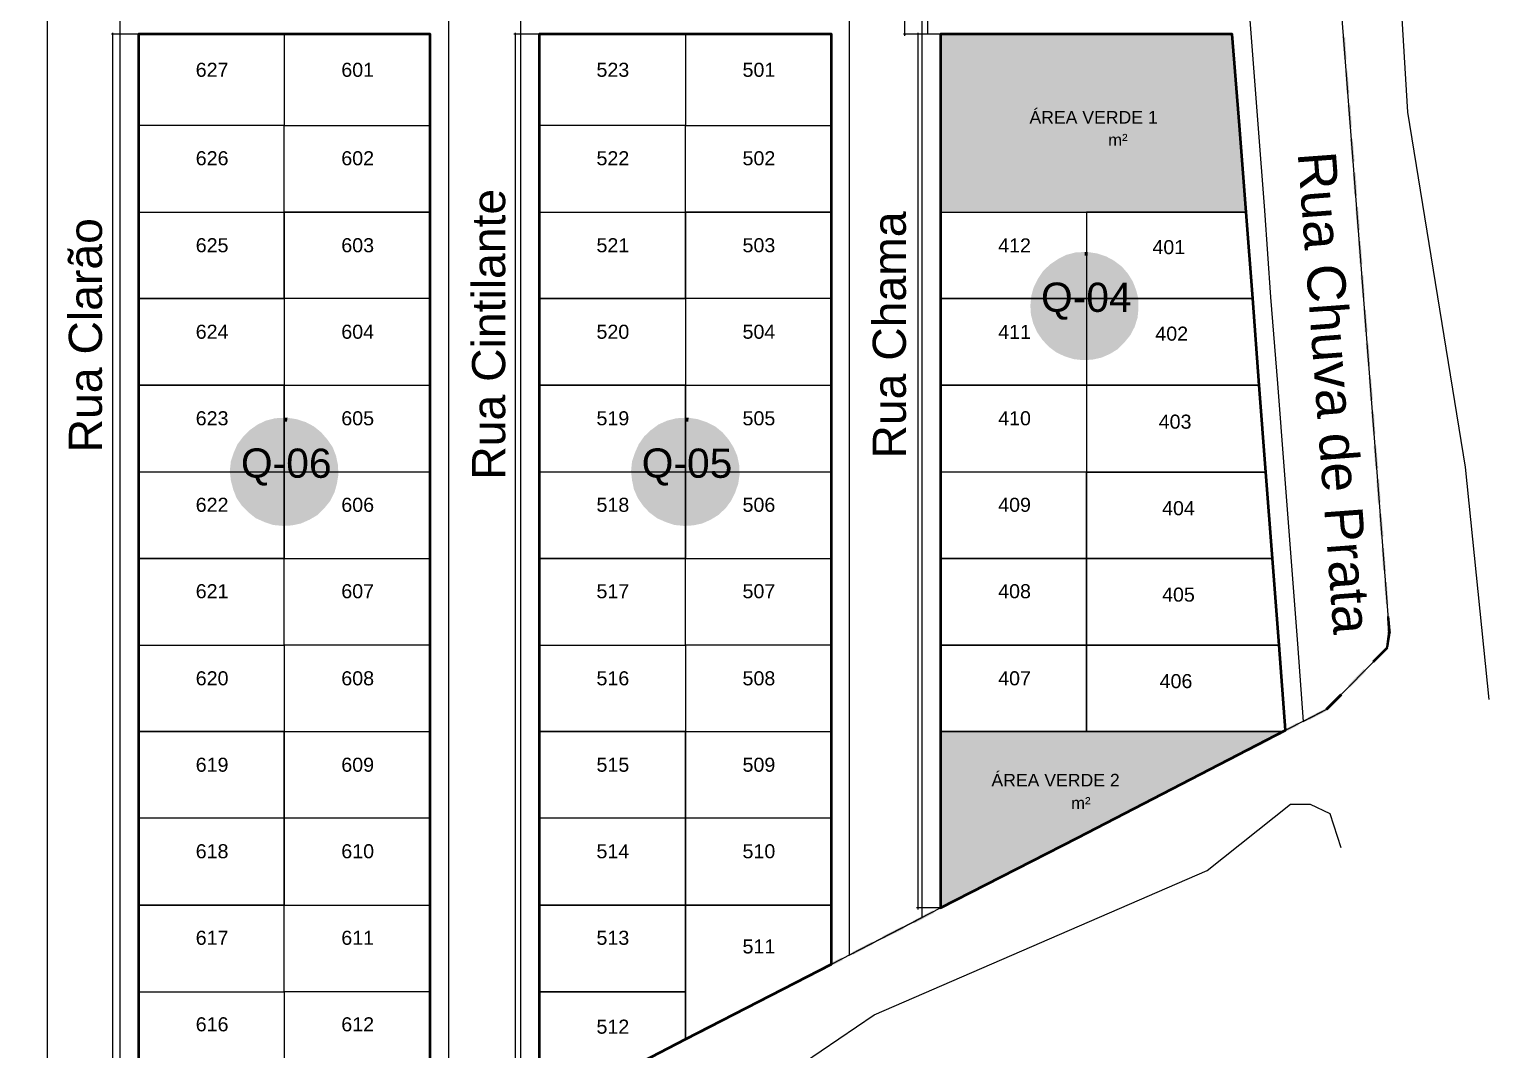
# Model space of a CAD drawing. Extents: x 246293 to 246943, y 9361385 to 9361710.
# Drawn here: x 246783 to 246943.1, y 9361536.4 to 9361648.3 of the extents above; entities that cross this region are included whole.
import ezdxf
from ezdxf.xclip import XClip

# ---------------------------------------------------------------- set-up
doc = ezdxf.new("R2010")
doc.units = 0
doc.header["$XCLIPFRAME"] = 0
doc.styles.add('style0', font='', dxfattribs={"height": 4.19039})
doc.styles.add('style1', font='', dxfattribs={"height": 39.531983})
doc.styles.get('style0').set_extended_font_data('Arial')
doc.styles.get('style1').set_extended_font_data('Arial')

# ---------------------------------------------------------------- blocks, each defined once
blk = doc.blocks.new('Viewport1')
at = {"linetype": 'Continuous', "lineweight": 25, "true_color": 0x37dd00}
for points in [[(246914.98, 9361647.79), (246915.77, 9361637.78), (246882.99, 9361637.78), (246882.99, 9361647.79)], [(246915.77, 9361637.78), (246916.51, 9361628.29), (246882.99, 9361628.29), (246882.99, 9361637.78)], [(246882.99, 9361571.3), (246882.99, 9361551.96), (246920.57, 9361571.3)]]:
    blk.add_hatch(color=82, dxfattribs=at).paths.add_polyline_path(points)
at = {"linetype": 'Continuous', "lineweight": 0, "true_color": 0x93278f}
for points in [[(246927.37, 9361647.53), (246927.53, 9361645.05), (246927.26, 9361645.05), (246927.05, 9361647.53)], [(246927.63, 9361643.79), (246927.84, 9361641.31), (246927.53, 9361641.31), (246927.37, 9361643.79)], [(246927.95, 9361640.04), (246928.11, 9361637.57), (246927.84, 9361637.57), (246927.63, 9361640.04)], [(246928.21, 9361636.3), (246928.42, 9361633.82), (246928.11, 9361633.82), (246927.9, 9361636.3)], [(246928.53, 9361632.61), (246928.69, 9361630.08), (246928.37, 9361630.08), (246928.21, 9361632.56)], [(246928.79, 9361628.87), (246929, 9361626.34), (246928.69, 9361626.34), (246928.48, 9361628.82)], [(246929.06, 9361625.13), (246929.27, 9361622.59), (246928.95, 9361622.59), (246928.79, 9361625.07)], [(246929.37, 9361621.38), (246929.53, 9361618.85), (246929.27, 9361618.85), (246929.06, 9361621.33)], [(246929.63, 9361617.64), (246929.85, 9361615.16), (246929.53, 9361615.11), (246929.37, 9361617.59)], [(246929.95, 9361613.9), (246930.11, 9361611.42), (246929.85, 9361611.37), (246929.63, 9361613.84)], [(246930.21, 9361610.15), (246930.43, 9361607.68), (246930.11, 9361607.62), (246929.95, 9361610.15)], [(246930.53, 9361606.41), (246930.69, 9361603.93), (246930.43, 9361603.88), (246930.21, 9361606.41)], [(246930.79, 9361602.67), (246931.01, 9361600.19), (246930.69, 9361600.14), (246930.48, 9361602.67)], [(246931.11, 9361598.93), (246931.27, 9361596.45), (246930.95, 9361596.4), (246930.79, 9361598.93)], [(246931.37, 9361595.18), (246931.59, 9361592.71), (246931.27, 9361592.71), (246931.06, 9361595.18)], [(246931.64, 9361591.44), (246931.85, 9361588.96), (246931.53, 9361588.96), (246931.37, 9361591.44)], [(246931.95, 9361587.7), (246932.11, 9361585.22), (246931.85, 9361585.22), (246931.64, 9361587.7)], [(246932.22, 9361583.95), (246932.38, 9361582.22), (246932.06, 9361582.22), (246931.95, 9361583.95)], [(246932.38, 9361582.22), (246932.11, 9361580.53), (246931.85, 9361580.58), (246932.06, 9361582.22)], [(246932.11, 9361580.42), (246930.53, 9361578.84), (246930.32, 9361579.05), (246931.9, 9361580.63)], [(246929.69, 9361577.95), (246927.9, 9361576.15), (246927.68, 9361576.36), (246929.42, 9361578.16)], [(246927.05, 9361575.26), (246925.47, 9361573.68), (246925.26, 9361573.89), (246926.84, 9361575.47)], [(246925.42, 9361573.62), (246923.42, 9361572.57), (246923.26, 9361572.83), (246925.31, 9361573.89)], [(246922.31, 9361572.04), (246920.09, 9361570.88), (246919.94, 9361571.15), (246922.15, 9361572.3)], [(246918.99, 9361570.3), (246916.77, 9361569.14), (246916.62, 9361569.41), (246918.83, 9361570.57)], [(246915.61, 9361568.56), (246913.4, 9361567.45), (246913.3, 9361567.72), (246915.51, 9361568.88)], [(246912.29, 9361566.88), (246910.08, 9361565.72), (246909.92, 9361565.98), (246912.19, 9361567.14)], [(246908.97, 9361565.14), (246906.76, 9361564.03), (246906.6, 9361564.29), (246908.81, 9361565.4)], [(246905.65, 9361563.45), (246903.39, 9361562.29), (246903.28, 9361562.55), (246905.49, 9361563.71)], [(246902.28, 9361561.71), (246900.07, 9361560.6), (246899.96, 9361560.87), (246902.17, 9361561.97)], [(246898.96, 9361560.02), (246896.74, 9361558.86), (246896.59, 9361559.13), (246898.85, 9361560.29)], [(246895.64, 9361558.28), (246893.42, 9361557.12), (246893.27, 9361557.44), (246895.48, 9361558.55)], [(246892.32, 9361556.6), (246890.05, 9361555.44), (246889.94, 9361555.7), (246892.16, 9361556.86)], [(246888.94, 9361554.86), (246886.73, 9361553.7), (246886.62, 9361553.96), (246888.84, 9361555.12)], [(246885.62, 9361553.17), (246883.41, 9361552.01), (246883.25, 9361552.27), (246885.46, 9361553.43)], [(246882.3, 9361551.43), (246880.09, 9361550.27), (246879.93, 9361550.53), (246882.14, 9361551.69)], [(246878.98, 9361549.69), (246876.71, 9361548.58), (246876.61, 9361548.85), (246878.82, 9361549.95)], [(246875.61, 9361548), (246873.39, 9361546.84), (246873.29, 9361547.11), (246875.5, 9361548.27)], [(246872.29, 9361546.26), (246870.07, 9361545.16), (246869.92, 9361545.42), (246872.13, 9361546.53)], [(246868.97, 9361544.58), (246866.75, 9361543.42), (246866.59, 9361543.68), (246868.81, 9361544.84)], [(246865.65, 9361542.84), (246863.38, 9361541.73), (246863.27, 9361541.99), (246865.49, 9361543.1)], [(246862.27, 9361541.15), (246860.06, 9361539.99), (246859.9, 9361540.25), (246862.17, 9361541.41)], [(246858.95, 9361539.41), (246856.74, 9361538.25), (246856.58, 9361538.57), (246858.79, 9361539.67)], [(246855.63, 9361537.72), (246853.42, 9361536.56), (246853.26, 9361536.83), (246855.47, 9361537.99)]]:
    blk.add_hatch(color=217, dxfattribs=at).paths.add_polyline_path(points)
at = {"linetype": 'Continuous', "lineweight": 25, "true_color": 0x0037dd}
for points in [[(246898.8, 9361623.91), (246897.8, 9361623.86), (246896.8, 9361623.6), (246895.85, 9361623.12), (246895, 9361622.54), (246894.27, 9361621.86), (246893.69, 9361621.01), (246893.21, 9361620.06), (246892.95, 9361619.12), (246892.84, 9361618.06), (246892.9, 9361617.06), (246893.16, 9361616.06), (246893.58, 9361615.11), (246894.16, 9361614.27), (246894.85, 9361613.53), (246895.69, 9361612.9), (246896.59, 9361612.47), (246897.59, 9361612.16), (246898.59, 9361612.05), (246899.64, 9361612.1), (246900.64, 9361612.32), (246901.59, 9361612.74), (246902.44, 9361613.26), (246903.17, 9361614), (246903.81, 9361614.79), (246904.28, 9361615.69), (246904.6, 9361616.69), (246904.7, 9361617.69), (246904.7, 9361618.75), (246904.44, 9361619.75), (246904.07, 9361620.7), (246903.54, 9361621.54), (246902.86, 9361622.33), (246902.02, 9361622.96), (246901.12, 9361623.44), (246900.17, 9361623.75), (246899.12, 9361623.91), (246899.12, 9361623.49), (246900.07, 9361623.33), (246900.96, 9361623.02), (246901.8, 9361622.59), (246902.54, 9361622.01), (246903.17, 9361621.28), (246903.7, 9361620.49), (246904.07, 9361619.59), (246904.23, 9361618.69), (246904.28, 9361617.75), (246904.18, 9361616.8), (246903.86, 9361615.9), (246903.44, 9361615.06), (246902.86, 9361614.27), (246902.17, 9361613.63), (246901.38, 9361613.11), (246900.49, 9361612.74), (246899.59, 9361612.53), (246898.64, 9361612.47), (246897.69, 9361612.58), (246896.74, 9361612.84), (246895.9, 9361613.26), (246895.16, 9361613.84), (246894.48, 9361614.53), (246893.95, 9361615.32), (246893.58, 9361616.22), (246893.37, 9361617.11), (246893.27, 9361618.06), (246893.37, 9361619.01), (246893.63, 9361619.91), (246894.06, 9361620.8), (246894.58, 9361621.54), (246895.27, 9361622.23), (246896.06, 9361622.75), (246896.96, 9361623.17), (246897.85, 9361623.39), (246898.8, 9361623.49)], [(246899.12, 9361623.49), (246898.8, 9361623.49), (246898.8, 9361623.91), (246899.12, 9361623.91)], [(246811.04, 9361605.73), (246809.98, 9361605.67), (246808.98, 9361605.41), (246808.09, 9361604.99), (246807.19, 9361604.36), (246806.51, 9361603.67), (246805.87, 9361602.83), (246805.45, 9361601.88), (246805.14, 9361600.93), (246805.03, 9361599.87), (246805.14, 9361598.87), (246805.4, 9361597.87), (246805.77, 9361596.92), (246806.35, 9361596.08), (246807.09, 9361595.34), (246807.88, 9361594.71), (246808.83, 9361594.29), (246809.77, 9361593.97), (246810.83, 9361593.87), (246811.83, 9361593.92), (246812.83, 9361594.13), (246813.78, 9361594.55), (246814.68, 9361595.08), (246815.41, 9361595.82), (246816.05, 9361596.61), (246816.52, 9361597.56), (246816.78, 9361598.5), (246816.94, 9361599.51), (246816.89, 9361600.56), (246816.68, 9361601.56), (246816.31, 9361602.51), (246815.73, 9361603.35), (246815.04, 9361604.14), (246814.25, 9361604.78), (246813.36, 9361605.25), (246812.36, 9361605.57), (246811.36, 9361605.73), (246811.3, 9361605.3), (246812.25, 9361605.15), (246813.15, 9361604.83), (246813.99, 9361604.41), (246814.73, 9361603.83), (246815.41, 9361603.09), (246815.89, 9361602.3), (246816.26, 9361601.4), (246816.47, 9361600.51), (246816.52, 9361599.56), (246816.36, 9361598.61), (246816.1, 9361597.71), (246815.68, 9361596.87), (246815.1, 9361596.08), (246814.36, 9361595.45), (246813.57, 9361594.92), (246812.73, 9361594.55), (246811.78, 9361594.34), (246810.83, 9361594.29), (246809.88, 9361594.39), (246808.98, 9361594.66), (246808.14, 9361595.08), (246807.35, 9361595.66), (246806.72, 9361596.34), (246806.19, 9361597.13), (246805.77, 9361598.03), (246805.56, 9361598.93), (246805.5, 9361599.87), (246805.61, 9361600.82), (246805.87, 9361601.72), (246806.24, 9361602.62), (246806.82, 9361603.35), (246807.51, 9361604.04), (246808.3, 9361604.57), (246809.14, 9361604.99), (246810.09, 9361605.2), (246810.99, 9361605.3)], [(246811.3, 9361605.3), (246810.99, 9361605.3), (246811.04, 9361605.73), (246811.36, 9361605.73)], [(246855, 9361605.73), (246854, 9361605.67), (246853, 9361605.41), (246852.05, 9361604.99), (246851.2, 9361604.36), (246850.47, 9361603.67), (246849.89, 9361602.83), (246849.46, 9361601.88), (246849.15, 9361600.93), (246849.04, 9361599.87), (246849.15, 9361598.87), (246849.36, 9361597.87), (246849.78, 9361596.92), (246850.36, 9361596.08), (246851.05, 9361595.34), (246851.89, 9361594.71), (246852.84, 9361594.29), (246853.79, 9361593.97), (246854.84, 9361593.87), (246855.84, 9361593.92), (246856.84, 9361594.13), (246857.79, 9361594.55), (246858.64, 9361595.08), (246859.43, 9361595.82), (246860.01, 9361596.61), (246860.48, 9361597.56), (246860.8, 9361598.5), (246860.95, 9361599.51), (246860.9, 9361600.56), (246860.69, 9361601.56), (246860.27, 9361602.51), (246859.74, 9361603.35), (246859.06, 9361604.14), (246858.27, 9361604.78), (246857.32, 9361605.25), (246856.37, 9361605.57), (246855.37, 9361605.73), (246855.31, 9361605.3), (246856.26, 9361605.15), (246857.16, 9361604.83), (246858, 9361604.41), (246858.74, 9361603.83), (246859.37, 9361603.09), (246859.9, 9361602.3), (246860.27, 9361601.4), (246860.48, 9361600.51), (246860.48, 9361599.56), (246860.37, 9361598.61), (246860.11, 9361597.71), (246859.64, 9361596.87), (246859.06, 9361596.08), (246858.37, 9361595.45), (246857.58, 9361594.92), (246856.69, 9361594.55), (246855.79, 9361594.34), (246854.84, 9361594.29), (246853.89, 9361594.39), (246853, 9361594.66), (246852.1, 9361595.08), (246851.36, 9361595.66), (246850.68, 9361596.34), (246850.15, 9361597.13), (246849.78, 9361598.03), (246849.57, 9361598.93), (246849.52, 9361599.87), (246849.57, 9361600.82), (246849.83, 9361601.72), (246850.25, 9361602.62), (246850.83, 9361603.35), (246851.52, 9361604.04), (246852.26, 9361604.57), (246853.15, 9361604.99), (246854.05, 9361605.2), (246855, 9361605.3)], [(246855.31, 9361605.3), (246855, 9361605.3), (246855, 9361605.73), (246855.37, 9361605.73)]]:
    blk.add_hatch(color=162, dxfattribs=at).paths.add_polyline_path(points)
at = {"linetype": 'Continuous', "lineweight": 25, "true_color": 0xfafafa}
for points in [[(246900.96, 9361623.28), (246901.86, 9361622.81), (246895.69, 9361622.81), (246896.64, 9361623.28)], [(246900.91, 9361623.28), (246900.96, 9361623.28), (246896.64, 9361623.28), (246896.69, 9361623.28)], [(246899.91, 9361623.6), (246900.91, 9361623.28), (246896.69, 9361623.28), (246897.69, 9361623.6)], [(246899.8, 9361623.6), (246899.91, 9361623.6), (246897.69, 9361623.6), (246897.75, 9361623.6)], [(246898.8, 9361623.7), (246897.75, 9361623.6), (246899.8, 9361623.6)], [(246902.75, 9361622.12), (246903.44, 9361621.33), (246894.16, 9361621.33), (246894.85, 9361622.12)], [(246901.91, 9361622.81), (246902.7, 9361622.12), (246894.85, 9361622.12), (246895.69, 9361622.81)], [(246902.75, 9361622.12), (246894.85, 9361622.12), (246902.7, 9361622.12)], [(246901.91, 9361622.81), (246895.69, 9361622.81), (246901.86, 9361622.81)], [(246904.02, 9361620.33), (246904.33, 9361619.33), (246893.21, 9361619.33), (246893.58, 9361620.33)], [(246903.44, 9361621.28), (246903.97, 9361620.38), (246893.58, 9361620.38), (246894.11, 9361621.28)], [(246903.97, 9361620.38), (246904.02, 9361620.33), (246893.58, 9361620.33), (246893.58, 9361620.38)], [(246903.44, 9361621.33), (246903.44, 9361621.28), (246894.11, 9361621.28), (246894.16, 9361621.33)], [(246904.33, 9361619.33), (246904.49, 9361618.27), (246893.05, 9361618.27), (246893.21, 9361619.33)], [(246904.49, 9361618.27), (246904.49, 9361618.22), (246893.05, 9361618.22), (246893.05, 9361618.27)], [(246904.49, 9361618.22), (246904.44, 9361617.17), (246893.11, 9361617.17), (246893.05, 9361618.22)], [(246904.44, 9361617.17), (246904.18, 9361616.11), (246893.37, 9361616.11), (246893.11, 9361617.17)], [(246904.18, 9361616.11), (246903.75, 9361615.11), (246893.85, 9361615.11), (246893.37, 9361616.11)], [(246903.75, 9361615.11), (246903.12, 9361614.27), (246894.43, 9361614.27), (246893.85, 9361615.11)], [(246903.12, 9361614.27), (246903.12, 9361614.21), (246894.48, 9361614.21), (246894.43, 9361614.27)], [(246903.12, 9361614.21), (246902.33, 9361613.48), (246895.27, 9361613.48), (246895.22, 9361613.48), (246894.48, 9361614.21)], [(246902.33, 9361613.48), (246901.44, 9361612.9), (246896.16, 9361612.9), (246895.27, 9361613.48)], [(246901.44, 9361612.9), (246901.38, 9361612.9), (246896.22, 9361612.9), (246896.16, 9361612.9)], [(246901.38, 9361612.9), (246900.43, 9361612.47), (246897.17, 9361612.47), (246896.22, 9361612.9)], [(246900.43, 9361612.47), (246900.38, 9361612.47), (246897.22, 9361612.47), (246897.17, 9361612.47)], [(246899.33, 9361612.26), (246898.22, 9361612.26), (246897.22, 9361612.47)], [(246897.22, 9361612.47), (246899.33, 9361612.26), (246900.38, 9361612.47)], [(246811.04, 9361605.52), (246809.93, 9361605.41), (246812.04, 9361605.41)], [(246855, 9361605.52), (246853.94, 9361605.41), (246856, 9361605.41)], [(246814.94, 9361603.93), (246815.62, 9361603.14), (246806.35, 9361603.14), (246807.03, 9361603.93)], [(246814.1, 9361604.62), (246814.94, 9361603.93), (246807.03, 9361603.93), (246807.09, 9361603.93), (246807.88, 9361604.62)], [(246814.04, 9361604.62), (246814.1, 9361604.62), (246807.88, 9361604.62), (246807.93, 9361604.62)], [(246813.15, 9361605.09), (246814.04, 9361604.62), (246807.93, 9361604.62), (246808.88, 9361605.09)], [(246812.09, 9361605.41), (246813.09, 9361605.09), (246808.88, 9361605.09), (246809.93, 9361605.41)], [(246813.15, 9361605.09), (246808.88, 9361605.09), (246813.09, 9361605.09)], [(246812.09, 9361605.41), (246809.93, 9361605.41), (246812.04, 9361605.41)], [(246858.95, 9361603.93), (246859.64, 9361603.14), (246850.36, 9361603.14), (246851.05, 9361603.93)], [(246858.11, 9361604.62), (246858.95, 9361603.93), (246851.05, 9361603.93), (246851.89, 9361604.62)], [(246858.06, 9361604.62), (246858.11, 9361604.62), (246851.89, 9361604.62), (246851.94, 9361604.62)], [(246857.16, 9361605.09), (246858.06, 9361604.62), (246851.94, 9361604.62), (246852.84, 9361605.09)], [(246857.11, 9361605.09), (246857.16, 9361605.09), (246852.84, 9361605.09), (246852.89, 9361605.09)], [(246856.11, 9361605.41), (246857.11, 9361605.09), (246852.89, 9361605.09), (246853.89, 9361605.41)], [(246856, 9361605.41), (246856.11, 9361605.41), (246853.89, 9361605.41), (246853.94, 9361605.41)], [(246815.68, 9361603.09), (246816.2, 9361602.19), (246805.82, 9361602.19), (246806.35, 9361603.09)], [(246815.62, 9361603.14), (246815.68, 9361603.09), (246806.35, 9361603.09), (246806.35, 9361603.14)], [(246859.69, 9361603.09), (246860.22, 9361602.19), (246849.78, 9361602.19), (246850.31, 9361603.09)], [(246859.64, 9361603.14), (246859.69, 9361603.09), (246850.31, 9361603.09), (246850.36, 9361603.14)], [(246816.57, 9361601.14), (246816.73, 9361600.09), (246805.29, 9361600.09), (246805.45, 9361601.14)], [(246816.2, 9361602.14), (246816.57, 9361601.14), (246805.45, 9361601.14), (246805.77, 9361602.14)], [(246816.2, 9361602.19), (246816.2, 9361602.14), (246805.77, 9361602.14), (246805.82, 9361602.19)], [(246860.59, 9361601.14), (246860.69, 9361600.09), (246849.31, 9361600.09), (246849.41, 9361601.14)], [(246860.53, 9361601.14), (246860.59, 9361601.14), (246849.41, 9361601.14), (246849.46, 9361601.14)], [(246860.22, 9361602.14), (246860.53, 9361601.14), (246849.46, 9361601.14), (246849.78, 9361602.14)], [(246860.22, 9361602.19), (246860.22, 9361602.14), (246849.78, 9361602.14), (246849.78, 9361602.19)], [(246816.73, 9361600.09), (246816.73, 9361600.03), (246805.29, 9361600.03), (246805.29, 9361600.09)], [(246816.73, 9361600.03), (246816.68, 9361598.98), (246805.35, 9361598.98), (246805.29, 9361600.03)], [(246860.69, 9361600.09), (246860.69, 9361600.03), (246849.31, 9361600.03), (246849.31, 9361600.09)], [(246860.69, 9361600.03), (246860.64, 9361598.98), (246849.36, 9361598.98), (246849.31, 9361598.98), (246849.31, 9361600.03)], [(246816.68, 9361598.98), (246816.42, 9361597.92), (246805.61, 9361597.92), (246805.56, 9361597.92), (246805.35, 9361598.98)], [(246816.42, 9361597.92), (246815.94, 9361596.92), (246806.03, 9361596.92), (246805.61, 9361597.92)], [(246860.64, 9361598.98), (246860.43, 9361597.92), (246849.62, 9361597.92), (246849.57, 9361597.92), (246849.36, 9361598.98)], [(246860.43, 9361597.92), (246859.95, 9361596.92), (246850.04, 9361596.92), (246849.62, 9361597.92)], [(246815.94, 9361596.92), (246815.31, 9361596.08), (246806.66, 9361596.08), (246806.03, 9361596.92)], [(246815.31, 9361596.08), (246815.31, 9361596.03), (246806.66, 9361596.03), (246806.66, 9361596.08)], [(246815.31, 9361596.03), (246814.57, 9361595.29), (246807.45, 9361595.29), (246806.66, 9361596.03)], [(246859.95, 9361596.92), (246859.32, 9361596.08), (246850.68, 9361596.08), (246850.04, 9361596.92)], [(246859.32, 9361596.08), (246859.32, 9361596.03), (246850.68, 9361596.03), (246850.68, 9361596.08)], [(246859.32, 9361596.03), (246858.53, 9361595.29), (246851.47, 9361595.29), (246850.68, 9361596.03)], [(246814.52, 9361595.29), (246807.45, 9361595.29), (246814.57, 9361595.29)], [(246814.52, 9361595.29), (246813.62, 9361594.71), (246808.4, 9361594.71), (246808.35, 9361594.71), (246807.45, 9361595.29)], [(246813.62, 9361594.71), (246812.62, 9361594.29), (246809.35, 9361594.29), (246808.4, 9361594.71)], [(246812.62, 9361594.29), (246812.57, 9361594.29), (246809.41, 9361594.29), (246809.35, 9361594.29)], [(246809.41, 9361594.29), (246811.57, 9361594.08), (246811.51, 9361594.08), (246810.46, 9361594.08)], [(246809.41, 9361594.29), (246811.57, 9361594.08), (246812.57, 9361594.29)], [(246858.53, 9361595.29), (246857.63, 9361594.71), (246852.36, 9361594.71), (246851.47, 9361595.29)], [(246857.63, 9361594.71), (246857.58, 9361594.71), (246852.42, 9361594.71), (246852.36, 9361594.71)], [(246857.58, 9361594.71), (246856.63, 9361594.29), (246853.36, 9361594.29), (246852.42, 9361594.71)], [(246856.63, 9361594.29), (246856.58, 9361594.29), (246853.42, 9361594.29), (246853.36, 9361594.29)], [(246855.53, 9361594.08), (246854.42, 9361594.08), (246853.42, 9361594.29)], [(246853.42, 9361594.29), (246855.53, 9361594.08), (246856.58, 9361594.29)]]:
    blk.add_hatch(color=7, dxfattribs=at).paths.add_polyline_path(points)
at = {"color": 1, "linetype": 'Continuous', "lineweight": 25, "true_color": 0xff0000}
for p, q in [((246879.09, 9361647.63), (246879.09, 9361672.94)), ((246881.56, 9361650.27), (246881.56, 9361647.79)), ((246794.91, 9361647.79), (246792.06, 9361647.79)), ((246792.17, 9361647.95), (246792.17, 9361506.52)), ((246792.22, 9361647.74), (246792.17, 9361647.85)), ((246838.92, 9361647.79), (246836.18, 9361647.79)), ((246836.39, 9361647.74), (246836.29, 9361647.85)), ((246836.34, 9361647.95), (246836.34, 9361529.08)), ((246884.46, 9361647.79), (246878.93, 9361647.79)), ((246879.03, 9361647.85), (246879.14, 9361647.74)), ((246882.78, 9361647.79), (246880.35, 9361647.79)), ((246880.56, 9361647.74), (246880.46, 9361647.85)), ((246880.51, 9361647.95), (246880.51, 9361551.8)), ((246882.88, 9361647.79), (246881.41, 9361647.79)), ((246882.93, 9361551.96), (246880.35, 9361551.96)), ((246880.46, 9361552.01), (246880.56, 9361551.9))]:
    blk.add_line(p, q, dxfattribs=at)
at = {"color": 217, "linetype": 'Continuous', "lineweight": 0, "true_color": 0x93278f}
for p, q in [((246932.38, 9361582.22), (246932.06, 9361582.22)), ((246925.47, 9361573.68), (246925.26, 9361573.89))]:
    blk.add_line(p, q, dxfattribs=at)
at = {"color": 1, "linetype": 'Continuous', "lineweight": 25, "true_color": 0xff0000}
for points in [[(246795.02, 9361533.3), (246795.02, 9361542.78), (246795.02, 9361552.27), (246795.02, 9361561.81), (246795.02, 9361571.3), (246795.02, 9361580.79), (246795.02, 9361590.28), (246795.02, 9361599.77), (246795.02, 9361609.31), (246795.02, 9361618.8), (246795.02, 9361628.29), (246795.02, 9361637.78), (246795.02, 9361647.79), (246810.99, 9361647.79), (246827.01, 9361647.79), (246827.01, 9361637.78), (246827.01, 9361628.29), (246827.01, 9361618.8), (246827.01, 9361609.31), (246827.01, 9361599.77), (246827.01, 9361590.28), (246827.01, 9361580.79), (246827.01, 9361571.3), (246827.01, 9361561.81), (246827.01, 9361552.27), (246827.01, 9361542.78), (246827.01, 9361533.3)], [(246838.97, 9361529.34), (246838.97, 9361542.78), (246838.97, 9361552.27), (246838.97, 9361561.81), (246838.97, 9361571.3), (246838.97, 9361580.79), (246838.97, 9361590.28), (246838.97, 9361599.77), (246838.97, 9361609.31), (246838.97, 9361618.8), (246838.97, 9361628.29), (246838.97, 9361637.78), (246838.97, 9361647.79), (246855, 9361647.79), (246871.02, 9361647.79), (246871.02, 9361637.78), (246871.02, 9361628.29), (246871.02, 9361618.8), (246871.02, 9361609.31), (246871.02, 9361599.77), (246871.02, 9361590.28), (246871.02, 9361580.79), (246871.02, 9361571.3), (246871.02, 9361561.81), (246871.02, 9361552.27), (246871.02, 9361545.79), (246882.99, 9361551.96), (246882.99, 9361571.3), (246882.99, 9361580.79), (246882.99, 9361590.28), (246882.99, 9361599.77), (246882.99, 9361609.31), (246882.99, 9361618.8), (246882.99, 9361628.29), (246882.99, 9361637.78), (246882.99, 9361647.79), (246899.01, 9361647.79), (246914.98, 9361647.79), (246915.77, 9361637.78), (246916.51, 9361628.29), (246917.25, 9361618.8), (246917.93, 9361609.31), (246918.67, 9361599.77), (246919.41, 9361590.28), (246920.15, 9361580.79), (246920.83, 9361571.46), (246925.37, 9361573.78), (246932.01, 9361580.53), (246932.22, 9361582.22), (246926.68, 9361654.28)], [(246766.97, 9361662.82), (246785, 9361662.82), (246785, 9361650.8), (246785, 9361641.31), (246785, 9361631.77), (246785, 9361622.28), (246785, 9361612.79), (246785, 9361603.3), (246785, 9361593.81), (246785, 9361584.27), (246785, 9361574.78), (246785, 9361565.29), (246785, 9361555.8), (246785, 9361546.32), (246785, 9361536.77), (246785, 9361527.29)], [(246793.01, 9361533.3), (246793.01, 9361542.78), (246793.01, 9361552.27), (246793.01, 9361561.81), (246793.01, 9361571.3), (246793.01, 9361580.79), (246793.01, 9361590.28), (246793.01, 9361599.77), (246793.01, 9361609.31), (246793.01, 9361618.8), (246793.01, 9361628.29), (246793.01, 9361637.78), (246793.01, 9361650.27)], [(246829.01, 9361650.27), (246829.01, 9361637.78), (246829.01, 9361628.29), (246829.01, 9361618.8), (246829.01, 9361609.31), (246829.01, 9361599.77), (246829.01, 9361590.28), (246829.01, 9361580.79), (246829.01, 9361571.3), (246829.01, 9361561.81), (246829.01, 9361552.27), (246829.01, 9361542.78), (246829.01, 9361533.3)], [(246836.97, 9361528.29), (246836.97, 9361542.78), (246836.97, 9361552.27), (246836.97, 9361561.81), (246836.97, 9361571.3), (246836.97, 9361580.79), (246836.97, 9361590.28), (246836.97, 9361599.77), (246836.97, 9361609.31), (246836.97, 9361618.8), (246836.97, 9361628.29), (246836.97, 9361637.78), (246836.97, 9361650.27)], [(246872.97, 9361650.27), (246872.97, 9361637.78), (246872.97, 9361628.29), (246872.97, 9361618.8), (246872.97, 9361609.31), (246872.97, 9361599.77), (246872.97, 9361590.28), (246872.97, 9361580.79), (246872.97, 9361571.3), (246872.97, 9361561.81), (246872.97, 9361552.27), (246872.97, 9361546.79), (246880.98, 9361550.9), (246880.98, 9361571.3), (246880.98, 9361580.79), (246880.98, 9361590.28), (246880.98, 9361599.77), (246880.98, 9361609.31), (246880.98, 9361618.8), (246880.98, 9361628.29), (246880.98, 9361637.78), (246880.98, 9361650.27)], [(246916.83, 9361650.27), (246917.78, 9361637.93), (246918.51, 9361628.45), (246919.2, 9361618.96), (246919.94, 9361609.47), (246920.67, 9361599.93), (246921.41, 9361590.44), (246922.15, 9361580.95), (246922.78, 9361572.41), (246925.37, 9361573.78), (246932.01, 9361580.53), (246932.22, 9361582.22), (246926.68, 9361654.28)]]:
    blk.add_lwpolyline(points, dxfattribs=at)
at = {"color": 3, "linetype": 'Continuous', "lineweight": 25, "true_color": 0x00ff00}
for points in [[(246940.44, 9361662.61), (246932.69, 9361664.66), (246934.22, 9361639.25), (246940.55, 9361600.3), (246943.13, 9361574.84)], [(246810.99, 9361647.79), (246810.99, 9361637.78), (246795.02, 9361637.78), (246795.02, 9361647.79), (246810.99, 9361647.79)], [(246810.99, 9361647.79), (246810.99, 9361637.78), (246827.01, 9361637.78), (246827.01, 9361647.79), (246810.99, 9361647.79)], [(246855, 9361647.79), (246855, 9361637.78), (246838.97, 9361637.78), (246838.97, 9361647.79), (246855, 9361647.79)], [(246855, 9361647.79), (246855, 9361637.78), (246871.02, 9361637.78), (246871.02, 9361647.79), (246855, 9361647.79)], [(246915.77, 9361637.78), (246914.98, 9361647.79), (246882.99, 9361647.79), (246882.99, 9361637.78), (246882.99, 9361628.29), (246899.01, 9361628.29), (246916.51, 9361628.29), (246915.77, 9361637.78)], [(246810.99, 9361628.29), (246810.99, 9361637.78), (246795.02, 9361637.78), (246795.02, 9361628.29), (246810.99, 9361628.29)], [(246810.99, 9361628.29), (246810.99, 9361637.78), (246827.01, 9361637.78), (246827.01, 9361628.29), (246810.99, 9361628.29)], [(246855, 9361628.29), (246855, 9361637.78), (246838.97, 9361637.78), (246838.97, 9361628.29), (246855, 9361628.29)], [(246855, 9361628.29), (246855, 9361637.78), (246871.02, 9361637.78), (246871.02, 9361628.29), (246855, 9361628.29)], [(246810.99, 9361628.29), (246827.01, 9361628.29), (246827.01, 9361618.8), (246810.99, 9361618.8), (246810.99, 9361628.29), (246810.99, 9361618.8), (246795.02, 9361618.8), (246795.02, 9361628.29), (246810.99, 9361628.29)], [(246855, 9361628.29), (246871.02, 9361628.29), (246871.02, 9361618.8), (246855, 9361618.8), (246855, 9361628.29), (246855, 9361618.8), (246838.97, 9361618.8), (246838.97, 9361628.29), (246855, 9361628.29)], [(246899.01, 9361628.29), (246899.01, 9361618.8), (246882.99, 9361618.8), (246882.99, 9361628.29), (246899.01, 9361628.29)], [(246916.51, 9361628.29), (246899.01, 9361628.29), (246899.01, 9361618.8), (246917.25, 9361618.8), (246916.51, 9361628.29)], [(246810.99, 9361609.31), (246827.01, 9361609.31), (246827.01, 9361618.8), (246810.99, 9361618.8), (246810.99, 9361609.31), (246795.02, 9361609.31), (246795.02, 9361618.8), (246810.99, 9361618.8), (246810.99, 9361609.31), (246827.01, 9361609.31), (246827.01, 9361599.77), (246810.99, 9361599.77), (246810.99, 9361609.31), (246810.99, 9361599.77), (246795.02, 9361599.77), (246795.02, 9361609.31), (246810.99, 9361609.31)], [(246855, 9361609.31), (246871.02, 9361609.31), (246871.02, 9361618.8), (246855, 9361618.8), (246855, 9361609.31), (246838.97, 9361609.31), (246838.97, 9361618.8), (246855, 9361618.8), (246855, 9361609.31), (246871.02, 9361609.31), (246871.02, 9361599.77), (246855, 9361599.77), (246855, 9361609.31), (246855, 9361599.77), (246838.97, 9361599.77), (246838.97, 9361609.31), (246855, 9361609.31)], [(246899.01, 9361609.31), (246882.99, 9361609.31), (246882.99, 9361618.8), (246899.01, 9361618.8), (246899.01, 9361609.31), (246899.01, 9361599.77), (246882.99, 9361599.77), (246882.99, 9361609.31), (246899.01, 9361609.31)], [(246917.25, 9361618.8), (246899.01, 9361618.8), (246899.01, 9361609.31), (246917.93, 9361609.31), (246917.25, 9361618.8)], [(246917.93, 9361609.31), (246899.01, 9361609.31), (246899.01, 9361599.77), (246918.67, 9361599.77), (246917.93, 9361609.31)], [(246810.99, 9361590.28), (246827.01, 9361590.28), (246827.01, 9361580.79), (246810.99, 9361580.79), (246810.99, 9361590.28), (246795.02, 9361590.28), (246795.02, 9361580.79), (246810.99, 9361580.79), (246810.99, 9361590.28), (246827.01, 9361590.28), (246827.01, 9361599.77), (246810.99, 9361599.77), (246810.99, 9361590.28), (246810.99, 9361599.77), (246795.02, 9361599.77), (246795.02, 9361590.28), (246810.99, 9361590.28)], [(246855, 9361590.28), (246871.02, 9361590.28), (246871.02, 9361580.79), (246855, 9361580.79), (246855, 9361590.28), (246838.97, 9361590.28), (246838.97, 9361580.79), (246855, 9361580.79), (246855, 9361590.28), (246871.02, 9361590.28), (246871.02, 9361599.77), (246855, 9361599.77), (246855, 9361590.28), (246855, 9361599.77), (246838.97, 9361599.77), (246838.97, 9361590.28), (246855, 9361590.28)], [(246899.01, 9361590.28), (246899.01, 9361599.77), (246882.99, 9361599.77), (246882.99, 9361590.28), (246899.01, 9361590.28)], [(246918.67, 9361599.77), (246899.01, 9361599.77), (246899.01, 9361590.28), (246919.41, 9361590.28), (246918.67, 9361599.77)], [(246899.01, 9361580.79), (246899.01, 9361590.28), (246882.99, 9361590.28), (246882.99, 9361580.79), (246899.01, 9361580.79)], [(246919.41, 9361590.28), (246899.01, 9361590.28), (246899.01, 9361580.79), (246920.15, 9361580.79), (246919.41, 9361590.28)], [(246810.99, 9361571.3), (246827.01, 9361571.3), (246827.01, 9361580.79), (246810.99, 9361580.79), (246810.99, 9361571.3), (246795.02, 9361571.3), (246795.02, 9361580.79), (246810.99, 9361580.79), (246810.99, 9361571.3), (246827.01, 9361571.3), (246827.01, 9361561.81), (246810.99, 9361561.81), (246810.99, 9361571.3), (246810.99, 9361561.81), (246795.02, 9361561.81), (246795.02, 9361571.3), (246810.99, 9361571.3)], [(246855, 9361571.3), (246871.02, 9361571.3), (246871.02, 9361580.79), (246855, 9361580.79), (246855, 9361571.3), (246838.97, 9361571.3), (246838.97, 9361580.79), (246855, 9361580.79), (246855, 9361571.3), (246871.02, 9361571.3), (246871.02, 9361561.81), (246855, 9361561.81), (246855, 9361571.3), (246855, 9361561.81), (246838.97, 9361561.81), (246838.97, 9361571.3), (246855, 9361571.3)], [(246899.01, 9361571.3), (246899.01, 9361580.79), (246882.99, 9361580.79), (246882.99, 9361571.3), (246899.01, 9361571.3)], [(246920.15, 9361580.79), (246899.01, 9361580.79), (246899.01, 9361571.3), (246920.57, 9361571.3), (246920.83, 9361571.46), (246920.15, 9361580.79)], [(246920.57, 9361571.3), (246899.01, 9361571.3), (246882.99, 9361571.3), (246882.99, 9361551.96), (246920.57, 9361571.3)], [(246695.92, 9361442.31), (246697.77, 9361444.84), (246698.66, 9361447.69), (246699.19, 9361451.9), (246713.95, 9361460.44), (246717.48, 9361462.5), (246725.86, 9361465.93), (246793.01, 9361497.5), (246806.93, 9361505.3), (246856.32, 9361527.08), (246875.71, 9361540.25), (246912.24, 9361556.07), (246921.36, 9361563.34), (246923.52, 9361563.34), (246925.68, 9361562.34), (246926.89, 9361558.6)], [(246810.99, 9361552.27), (246827.01, 9361552.27), (246827.01, 9361542.78), (246810.99, 9361542.78), (246810.99, 9361552.27), (246795.02, 9361552.27), (246795.02, 9361542.78), (246810.99, 9361542.78), (246810.99, 9361552.27), (246827.01, 9361552.27), (246827.01, 9361561.81), (246810.99, 9361561.81), (246810.99, 9361552.27), (246810.99, 9361561.81), (246795.02, 9361561.81), (246795.02, 9361552.27), (246810.99, 9361552.27)], [(246855, 9361552.27), (246838.97, 9361552.27), (246838.97, 9361542.78), (246855, 9361542.78), (246855, 9361552.27), (246871.02, 9361552.27), (246871.02, 9361561.81), (246855, 9361561.81), (246855, 9361552.27), (246855, 9361561.81), (246838.97, 9361561.81), (246838.97, 9361552.27), (246855, 9361552.27)], [(246871.02, 9361552.27), (246855, 9361552.27), (246855, 9361537.57), (246871.02, 9361545.79), (246871.02, 9361552.27)], [(246810.99, 9361533.3), (246827.01, 9361533.3), (246827.01, 9361542.78), (246810.99, 9361542.78), (246810.99, 9361533.3), (246795.02, 9361533.3), (246795.02, 9361542.78), (246810.99, 9361542.78), (246810.99, 9361533.3), (246810.99, 9361523.81), (246795.02, 9361523.81), (246795.02, 9361533.3), (246810.99, 9361533.3)], [(246855, 9361542.78), (246838.97, 9361542.78), (246838.97, 9361529.24), (246855, 9361537.57), (246855, 9361542.78)]]:
    blk.add_lwpolyline(points, dxfattribs=at)
at = {"color": 5, "linetype": 'Continuous', "lineweight": 50, "true_color": 0x0000ff}
for points in [[(246827.01, 9361561.81), (246827.01, 9361571.3), (246827.01, 9361580.79), (246827.01, 9361590.28), (246827.01, 9361599.77), (246827.01, 9361609.31), (246827.01, 9361618.8), (246827.01, 9361628.29), (246827.01, 9361637.78), (246827.01, 9361647.79), (246810.99, 9361647.79), (246795.02, 9361647.79), (246795.02, 9361637.78), (246795.02, 9361628.29), (246795.02, 9361618.8), (246795.02, 9361609.31), (246795.02, 9361599.77), (246795.02, 9361590.28), (246795.02, 9361580.79), (246795.02, 9361571.3), (246795.02, 9361561.81), (246795.02, 9361552.27), (246795.02, 9361542.78), (246795.02, 9361533.3)], [(246827.01, 9361533.3), (246827.01, 9361542.78), (246827.01, 9361552.27), (246827.01, 9361561.81)], [(246871.02, 9361637.78), (246871.02, 9361647.79), (246855, 9361647.79), (246838.97, 9361647.79), (246838.97, 9361637.78), (246838.97, 9361628.29), (246838.97, 9361618.8), (246838.97, 9361609.31), (246838.97, 9361599.77), (246838.97, 9361590.28), (246838.97, 9361580.79), (246838.97, 9361571.3), (246838.97, 9361561.81), (246838.97, 9361552.27), (246838.97, 9361542.78), (246838.97, 9361529.24), (246855, 9361537.57), (246871.02, 9361545.79), (246871.02, 9361552.27), (246871.02, 9361561.81), (246871.02, 9361571.3), (246871.02, 9361580.79), (246871.02, 9361590.28), (246871.02, 9361599.77), (246871.02, 9361609.31), (246871.02, 9361618.8), (246871.02, 9361628.29), (246871.02, 9361637.78)], [(246918.67, 9361599.77), (246917.93, 9361609.31), (246917.25, 9361618.8), (246916.51, 9361628.29), (246915.77, 9361637.78), (246914.98, 9361647.79), (246899.01, 9361647.79), (246882.99, 9361647.79), (246882.99, 9361637.78), (246882.99, 9361628.29), (246882.99, 9361618.8), (246882.99, 9361609.31), (246882.99, 9361599.77), (246882.99, 9361590.28), (246882.99, 9361580.79), (246882.99, 9361571.3), (246882.99, 9361551.96), (246898.01, 9361559.65), (246920.83, 9361571.46), (246920.15, 9361580.79), (246919.41, 9361590.28), (246918.67, 9361599.77)]]:
    blk.add_lwpolyline(points, dxfattribs=at)
at = {"color": 1, "linetype": 'Continuous', "lineweight": 25, "true_color": 0xff0000, "attachment_point": 7, "style": 'style0'}
for s, insert, char_height in [('627', (246801.29, 9361643.1), 1.542), ('601', (246817.26, 9361643.1), 1.542), ('523', (246845.25, 9361643.1), 1.542), ('501', (246861.27, 9361643.1), 1.542), ('ÁREA VERDE 1', (246892.74, 9361637.99), 1.3836), ('m²', (246901.38, 9361635.56), 1.305), ('626', (246801.29, 9361633.4), 1.542), ('602', (246817.26, 9361633.4), 1.542), ('522', (246845.25, 9361633.4), 1.542), ('502', (246861.27, 9361633.4), 1.542), ('625', (246801.29, 9361623.86), 1.542), ('603', (246817.26, 9361623.86), 1.542), ('521', (246845.25, 9361623.86), 1.542), ('503', (246861.27, 9361623.86), 1.542), ('412', (246889.31, 9361623.86), 1.542), ('401', (246906.23, 9361623.65), 1.542), ('624', (246801.29, 9361614.37), 1.542), ('604', (246817.26, 9361614.37), 1.542), ('520', (246845.25, 9361614.37), 1.542), ('504', (246861.27, 9361614.37), 1.542), ('411', (246889.31, 9361614.37), 1.542), ('402', (246906.55, 9361614.16), 1.542), ('623', (246801.29, 9361604.88), 1.542), ('605', (246817.26, 9361604.88), 1.542), ('519', (246845.25, 9361604.88), 1.542), ('505', (246861.27, 9361604.88), 1.542), ('410', (246889.31, 9361604.88), 1.542), ('403', (246906.92, 9361604.51), 1.542), ('622', (246801.29, 9361595.39), 1.542), ('606', (246817.26, 9361595.39), 1.542), ('518', (246845.25, 9361595.39), 1.542), ('506', (246861.27, 9361595.39), 1.542), ('409', (246889.31, 9361595.39), 1.542), ('404', (246907.29, 9361595.02), 1.542), ('621', (246801.29, 9361585.91), 1.542), ('607', (246817.26, 9361585.91), 1.542), ('517', (246845.25, 9361585.91), 1.542), ('507', (246861.27, 9361585.91), 1.542), ('408', (246889.31, 9361585.91), 1.542), ('405', (246907.29, 9361585.54), 1.542), ('620', (246801.29, 9361576.36), 1.542), ('608', (246817.26, 9361576.36), 1.542), ('516', (246845.25, 9361576.36), 1.542), ('508', (246861.27, 9361576.36), 1.542), ('407', (246889.31, 9361576.36), 1.542), ('406', (246907.02, 9361576.05), 1.542), ('619', (246801.29, 9361566.88), 1.542), ('609', (246817.26, 9361566.88), 1.542), ('515', (246845.25, 9361566.88), 1.542), ('509', (246861.27, 9361566.88), 1.542), ('ÁREA VERDE 2', (246888.57, 9361565.29), 1.3836), ('m²', (246897.32, 9361562.82), 1.305), ('618', (246801.29, 9361557.39), 1.542), ('610', (246817.26, 9361557.39), 1.542), ('514', (246845.25, 9361557.39), 1.542), ('510', (246861.27, 9361557.39), 1.542), ('617', (246801.29, 9361547.9), 1.542), ('611', (246817.26, 9361547.9), 1.542), ('513', (246845.25, 9361547.9), 1.542), ('511', (246861.27, 9361546.95), 1.542), ('616', (246801.29, 9361538.41), 1.542), ('612', (246817.26, 9361538.41), 1.542), ('512', (246845.25, 9361538.15), 1.542)]:
    blk.add_mtext(s, dxfattribs=dict(at, insert=insert, char_height=char_height))
at = {"color": 18, "linetype": 'Continuous', "lineweight": 25, "true_color": 0x000000, "insert": (246922.1, 9361634.77), "char_height": 4.1904, "attachment_point": 7, "rotation": 274.2737, "style": 'style0'}
blk.add_mtext('Rua Chuva de Prata', dxfattribs=at)
at = {"color": 18, "linetype": 'Continuous', "lineweight": 50, "true_color": 0x000000, "attachment_point": 7, "rotation": 90, "style": 'style1'}
for s, insert, char_height in [('Rua Cintilante', (246835.29, 9361598.93), 3.6369), ('Rua Chama', (246879.24, 9361601.25), 3.637), ('Rua Clarão', (246791.06, 9361601.93), 3.637)]:
    blk.add_mtext(s, dxfattribs=dict(at, insert=insert, char_height=char_height))
at = {"color": 162, "linetype": 'Continuous', "lineweight": 25, "true_color": 0x0037dd, "char_height": 3.202, "attachment_point": 7, "rotation": 359.8022, "style": 'style0'}
for s, insert in [('Q-04', (246894, 9361616.48)), ('Q-06', (246806.24, 9361598.29)), ('Q-05', (246850.2, 9361598.29))]:
    blk.add_mtext(s, dxfattribs=dict(at, insert=insert))

msp = doc.modelspace()

# ---------------------------------------------------------------- block references
at = {"color": 7, "linetype": 'Continuous', "lineweight": 25}
ref = msp.add_blockref('Viewport1', (0, 0), dxfattribs=at)
XClip(ref).set_block_clipping_path([(246293.0645908564, 9361385.3773180377), (246947.9778113067, 9361715.953146778)])

doc.saveas('drawing.dxf')
